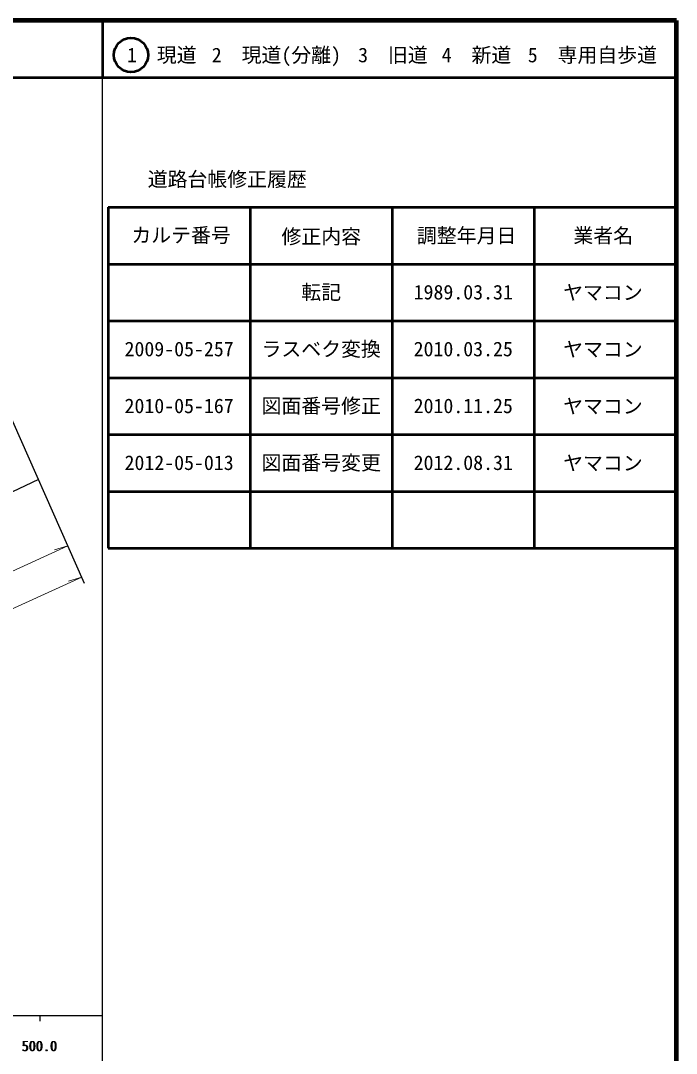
# Model space of a CAD drawing. Units: millimetres at full size, sheet at 1:1000; details may follow other scales. Extents: x 40000 to 680000, y 20000 to 380000.
# Drawn here: x 564615 to 680000, y 198357 to 380000 of the extents above; entities that cross this region are included whole.
import ezdxf
from ezdxf.enums import TextEntityAlignment as Align

# ---------------------------------------------------------------- set-up
doc = ezdxf.new("R2010")
doc.units = ezdxf.units.MM
doc.header["$LTSCALE"] = 1000
for name, color, linetype, lineweight in [('M-BGD', 7, 'Continuous', 25), ('M-BMK-OTRS', 5, 'Continuous', 25), ('M-STR-HTXT', 7, 'Continuous', 13), ('M-TTL', 2, 'Continuous', 140), ('M-TTL-BAND', 7, 'Continuous', 25), ('M-TTL-FRAM', 2, 'Continuous', 50), ('M-TTL-LINE', 7, 'Continuous', 50)]:
    doc.layers.add(name, color=color, linetype=linetype, lineweight=lineweight)
doc.layers.add('M-TTL-TXT', color=7, linetype='Continuous')
doc.styles.add('ＭＳ ゴシック', font='')
doc.styles.get('ＭＳ ゴシック').set_extended_font_data('MS Gothic')

msp = doc.modelspace()

# ---------------------------------------------------------------- linework, layer by layer
at = {"layer": 'M-BGD'}
msp.add_lwpolyline([(567771, 299277), (553716, 292661), (542474, 286908), (534833, 274471), (516496, 274702), (497970, 266807), (492917, 253820), (487532, 270024), (479385, 267310), (471374, 266966), (471349, 267991)], dxfattribs=at)
at = {"layer": 'M-BMK-OTRS'}
msp.add_line((575881, 281021), (552073, 334614), dxfattribs=at)
at = {"layer": 'M-STR-HTXT'}
for p, q in [((572943, 287635), (570590, 286934)), ((575401, 282102), (573046, 281407))]:
    msp.add_line(p, q, dxfattribs=at)
for points in [[(572943, 287635), (498364, 253520), (491477, 250651), (486736, 249249), (482516, 248436), (478288, 247950), (471527, 247720)], [(470771, 241899), (480744, 242360), (483893, 242758), (488466, 243617), (492866, 244909), (497631, 246759), (513885, 254138), (575401, 282102)]]:
    msp.add_lwpolyline(points, dxfattribs=at)
at = {"layer": 'M-TTL'}
for p, q in [((680000, 380000), (40000, 380000)), ((680000, 20000), (680000, 380000))]:
    msp.add_line(p, q, dxfattribs=at)
at = {"layer": 'M-TTL-BAND'}
for p, q in [((579000, 20000), (579000, 370000)), ((40000, 205000), (579000, 205000)), ((568000, 205000), (568000, 204000))]:
    msp.add_line(p, q, dxfattribs=at)
at = {"layer": 'M-TTL-FRAM'}
for p, q in [((580000, 347197), (580000, 287197)), ((580000, 347197), (680000, 347197)), ((580000, 287197), (680000, 287197))]:
    msp.add_line(p, q, dxfattribs=at)
at = {"layer": 'M-TTL-LINE'}
for p, q in [((579000, 380000), (579000, 370000)), ((40000, 370000), (680000, 370000)), ((605000, 347197), (605000, 287197)), ((630000, 347197), (630000, 287197)), ((655000, 347197), (655000, 287197)), ((580000, 337197), (680000, 337197)), ((580000, 327197), (680000, 327197)), ((580000, 317197), (680000, 317197)), ((580000, 307197), (680000, 307197)), ((580000, 297197), (680000, 297197))]:
    msp.add_line(p, q, dxfattribs=at)
msp.add_circle((584031, 373958), 3000, dxfattribs=at)

# ---------------------------------------------------------------- texts
at = {"layer": 'M-TTL-BAND', "style": 'ＭＳ ゴシック'}
for p in [(567844, 198195), (568000, 198195)]:
    msp.add_text('500.0', height=1833, dxfattribs=at).set_placement(p, align=Align.BOTTOM_CENTER)
at = {"layer": 'M-TTL-TXT', "style": 'ＭＳ ゴシック'}
for s, p in [('1\u3000現道', (589448, 373958)), ('2\u3000現道(分離)', (609619, 373958)), ('3\u3000旧道', (630121, 373958)), ('4\u3000新道', (644824, 373958)), ('5\u3000専用自歩道', (665228, 373958)), ('道路台帳修正履歴', (600968, 352113)), ('カルテ番号', (592839, 342277)), ('修正内容', (617509, 342023)), ('調整年月日', (643089, 342197)), ('業者名', (667134, 342197)), ('転記', (617500, 332245)), ('1989.03.31', (642500, 332245)), ('ヤマコン', (667077, 332189)), ('2009-05-257', (592500, 322245)), ('ラスベク変換', (617500, 322245)), ('2010.03.25', (642500, 322245)), ('ヤマコン', (667077, 322189)), ('2010-05-167', (592500, 312245)), ('図面番号修正', (617500, 312245)), ('2010.11.25', (642500, 312245)), ('ヤマコン', (667077, 312189)), ('2012-05-013', (592500, 302245)), ('図面番号変更', (617500, 302245)), ('2012.08.31', (642500, 302245)), ('ヤマコン', (667077, 302189))]:
    msp.add_text(s, height=2566, dxfattribs=at).set_placement(p, align=Align.MIDDLE_CENTER)

doc.saveas('drawing.dxf')
